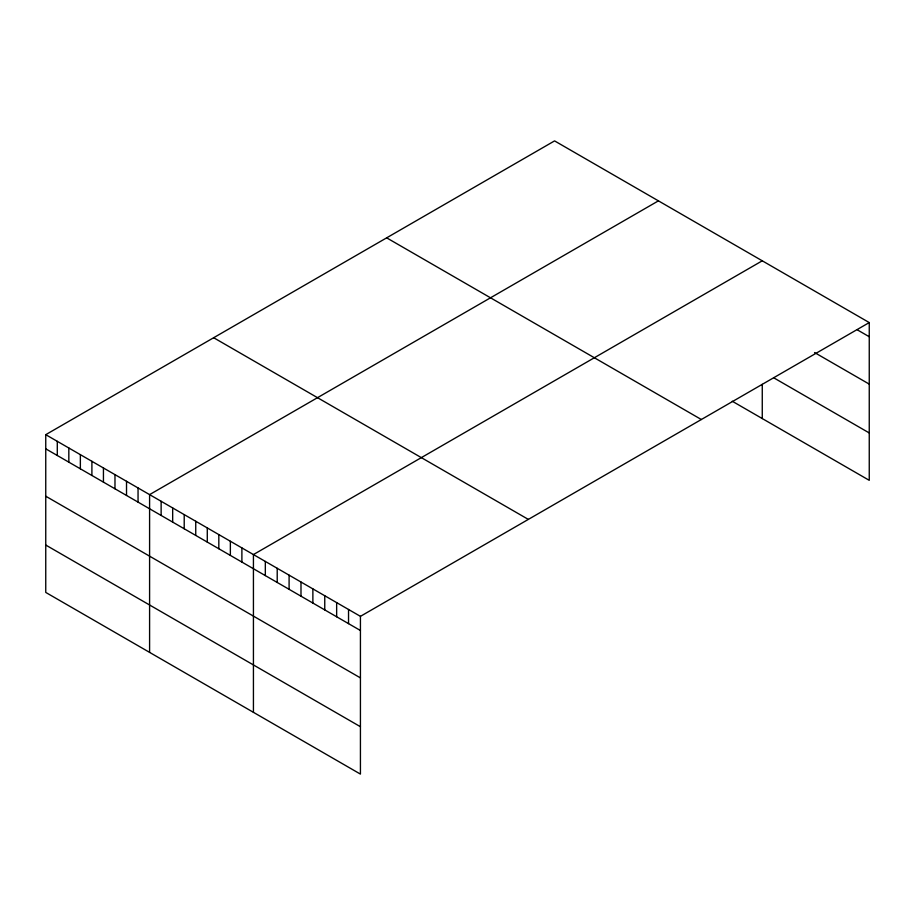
<?xml version="1.0" encoding="UTF-8"?>
<svg xmlns="http://www.w3.org/2000/svg" width="915" height="915" viewBox="0 0 915 915"><rect width="100%" height="100%" fill="white"/><g stroke="black" fill="none" stroke-linecap="round" stroke-linejoin="round"><path stroke-width="1.37" d="M45.75 434.671L360.43 616.344L360.43 774.101L45.75 592.428L45.75 434.671L554.57 140.899L869.25 322.572L869.25 480.329L732.263 401.239M658.423 200.854L149.591 494.626L149.591 652.372M762.264 260.809L253.432 554.57L253.432 712.327M360.43 616.344L869.25 322.572M857.366 329.869L869.25 336.731M814.567 352.55L869.25 384.117M774.147 378.044L869.25 432.944M386.668 237.843L701.336 419.516M213.664 337.726L528.332 519.4M45.75 448.83L360.43 630.504M45.75 496.216L360.43 677.889M45.75 545.043L360.43 726.716M762.264 384.334L762.264 418.567M348.535 609.481L348.535 623.641M336.651 602.619L336.651 616.779M324.756 595.757L324.756 609.916M312.873 588.894L312.873 603.054M300.989 582.032L300.989 596.191M289.094 575.169L289.094 589.329M277.211 568.295L277.211 582.455M265.327 561.433L265.327 575.592M241.892 547.913L241.892 562.073M230.363 541.257L230.363 555.405M218.822 534.589L218.822 548.748M207.282 527.932L207.282 542.092M195.741 521.264L195.741 535.424M184.212 514.607L184.212 528.767M172.672 507.939L172.672 522.099M161.131 501.283L161.131 515.442M138.051 487.958L138.051 502.118M126.522 481.301L126.522 495.461M114.981 474.633L114.981 488.793M103.441 467.977L103.441 482.136M91.9 461.309L91.9 475.468M80.36 454.652L80.36 468.812M68.831 447.995L68.831 462.155M57.29 441.327L57.29 455.487"/></g></svg>
